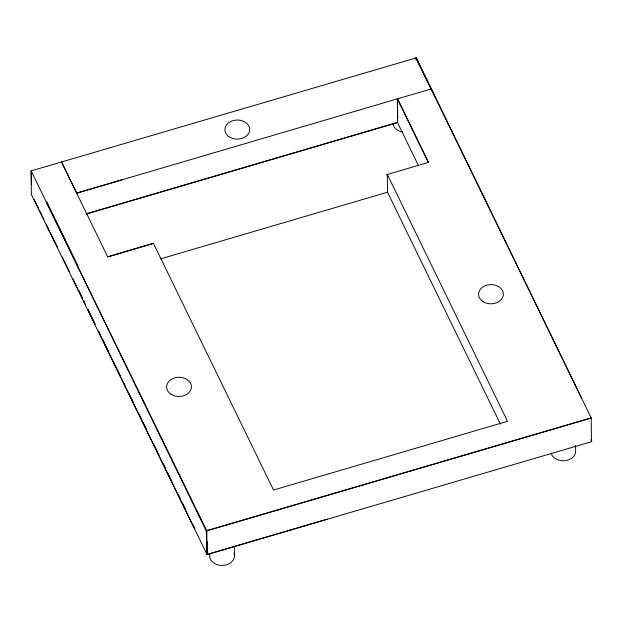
<?xml version="1.0" encoding="UTF-8"?>
<svg xmlns="http://www.w3.org/2000/svg" width="623" height="623" viewBox="0 0 623 623"><rect width="100%" height="100%" fill="white"/><g stroke="black" fill="none" stroke-linecap="round" stroke-linejoin="round"><path stroke-width="0.93" d="M418.368 165.422L397.505 122.567L397.606 98.784L431.077 89.042L415.884 57.822L591.219 417.947L591.429 441.73L207.046 554.54L109.017 352.961M386.19 174.837L428.585 162.401L397.606 98.784L76.684 193.138L61.513 161.98L107.748 256.941L153.624 243.453M122.357 179.72L76.684 193.138M86.208 213.86L397.544 122.482M86.208 214.024L397.817 122.404M107.779 256.754L153.367 243.235L273.528 490.036L507.519 421.296L387.35 174.495L387.506 192.211L500.425 424.131M160.968 258.763L387.506 192.211M207.295 530.477L591.219 417.947L206.268 531.03L207.046 554.54L327.215 519.193M591.429 441.73L591.85 441.637L591.001 439.885M397.303 98.784L397.786 118.619M207.046 554.54L206.836 530.921L46.297 202.047L46.811 201.907L77.813 265.554M34.257 199.633L38.93 209.203M39.779 210.94L44.031 219.639M46.157 223.984L48.275 228.337M50.401 232.683L57.628 247.471M62.3 257.034L69.519 271.823M72.922 278.777L76.318 285.731M77.166 287.476L78.015 289.212M82.711 298.814L78.443 290.084L82.688 298.822M84.417 302.303L83.56 300.559L85.663 304.935M95.07 324.124L87.827 309.288L95.008 324.147M98.481 331.109L100.614 335.47M102.748 339.831L108.293 351.177M113.409 361.651L116.82 368.637M117.669 370.381L120.652 376.487M124.063 383.472L124.919 385.216M128.33 392.202L133.018 401.796M138.991 414.015L141.117 418.383M143.251 422.744L146.234 428.858M153.912 444.565L157.323 451.55M158.172 453.295L159.029 455.039M163.288 463.769L165.422 468.13M167.556 472.491L171.816 481.221M178.217 494.312L180.343 498.673M182.477 503.041L185.459 509.147M193.138 524.862L194.843 528.351L194.376 528.483L31.352 194.516L31.15 170.897L415.907 57.994L415.946 59.863M581.796 398.595L416.242 57.604L416.257 59.512M397.373 98.94L428.305 162.463M206.268 531.03L31.15 170.897L31.462 184.065M207.56 554.384L207.389 541.893M98.403 331.132L108.168 351.216M77.478 265.811L77.883 267.002M575.574 445.546L575.613 450.227A12.405 9.586 -0.5 0 1 565.014 460.693A12.405 9.586 -0.5 0 1 551.075 453.007M234.373 546.449L234.443 554.883M234.046 553.24A12.405 9.586 -0.5 0 1 222.769 565.427A12.405 9.586 -0.5 0 1 209.865 554.33M402.536 132.053A12.405 9.586 -0.5 0 1 393.012 123.689M49.513 231.11A12.405 9.586 -0.5 0 1 47.255 226.468M171.13 394.32A12.405 9.586 -0.5 0 0 191.245 388.409A12.405 9.586 -0.5 0 0 174.642 377.927A12.405 9.586 -0.5 0 0 171.13 394.32M483.098 301.649A12.405 9.586 -0.5 0 0 503.213 295.738A12.405 9.586 -0.5 0 0 486.61 285.256A12.405 9.586 -0.5 0 0 483.098 301.649M228.805 136.569A12.405 9.54 -0.7 0 0 249.379 131.71A12.405 9.54 -0.7 0 0 233.734 120.457A12.405 9.54 -0.7 0 0 228.805 136.569"/></g></svg>
